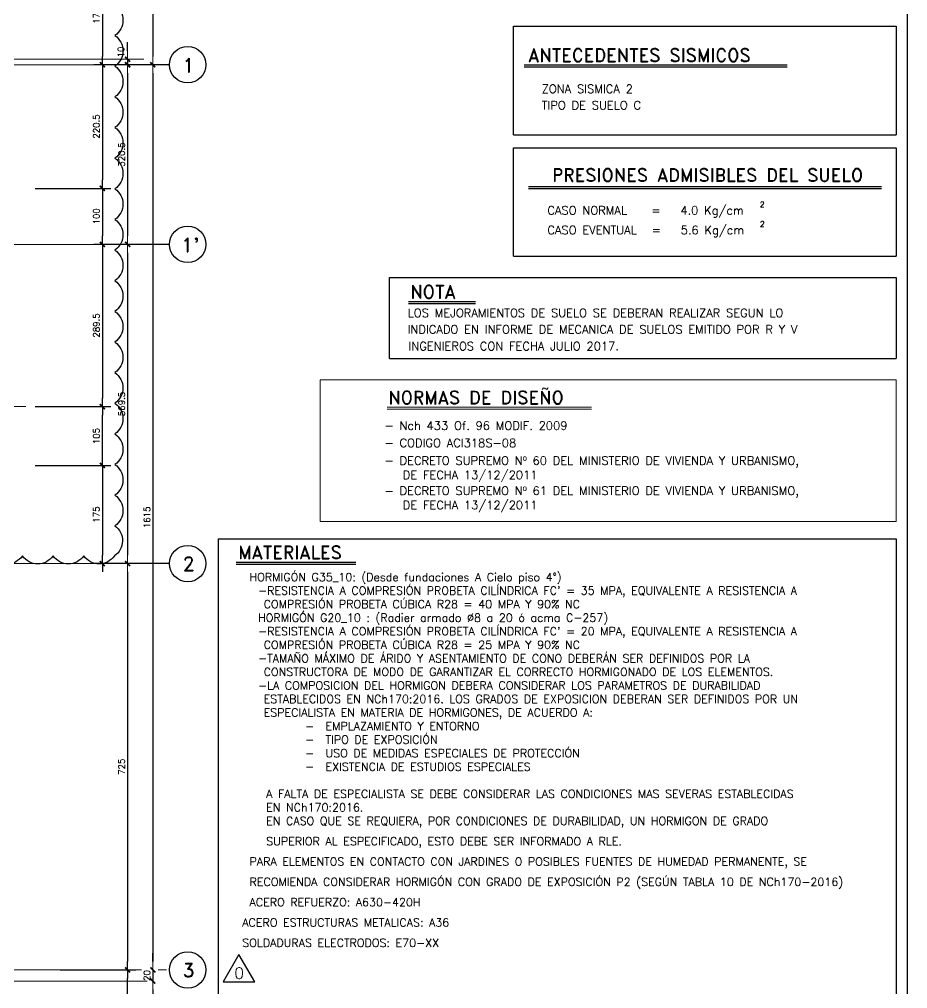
# Model space of a CAD drawing. Extents: x -58 to 5689, y 67 to 4123.
# Drawn here: x 4103 to 5687, y 1030 to 2759 of the extents above; entities that cross this region are included whole.
import ezdxf
from ezdxf.enums import TextEntityAlignment as Align

# ---------------------------------------------------------------- set-up
doc = ezdxf.new("R2010")
doc.units = 0
doc.header["$LTSCALE"] = 30
doc.header["$MEASUREMENT"] = 0
doc.linetypes.add('EJES', pattern=[12.5, 10, -1, 0.5, -1])
doc.layers.get('0').update_dxf_attribs({"linetype": 'CONTINUOUS'})
for name, color, linetype in [('RLA-FORMATO', 7, 'CONTINUOUS'), ('RLE-COTAS1', 2, 'CONTINUOUS'), ('RLE-REVISION 0', 1, 'CONTINUOUS')]:
    doc.layers.add(name, color=color, linetype=linetype)
for name, color, linetype, lineweight in [('RLA-NIVELES', 3, 'CONTINUOUS', 9), ('RLA-TEXTOS-1', 9, 'CONTINUOUS', 9), ('RLE-COTAS', 2, 'CONTINUOUS', 9), ('RLE-EJE', 3, 'CONTINUOUS', 25), ('RLE-EJES', 1, 'EJES', 15)]:
    doc.layers.add(name, color=color, linetype=linetype, lineweight=lineweight)
doc.styles.add('ROMAND', font='romand', dxfattribs={"height": 31.5})
doc.styles.add('ROMANS', font='romans.shx', dxfattribs={"height": 11.25})
doc.dimstyles.new('ING-50', dxfattribs={"dimscale": 50, "dimtxt": 0.27, "dimasz": 0.3, "dimexe": 0, "dimexo": 0, "dimgap": 0.1, "dimtad": 1, "dimdec": 1, "dimzin": 12, "dimdsep": 46, "dimtxsty": 'ROMANS', "dimblk": 'TICK1', "dimblk1": 'TICK1', "dimblk2": 'TICK1', "dimcen": 0.09, "dimclrd": 2, "dimclre": 1, "dimclrt": 3, "dimadec": 0, "dimazin": 0, "dimtfac": 1, "dimtdec": 0, "dimtix": 1, "dimtmove": 2, "dimatfit": 3, "dimldrblk": 'TICK1', "dimfxl": 0, "dimfxlon": 1, "dimtolj": 1, "dimtzin": 0, "dimarcsym": 0})

# ---------------------------------------------------------------- blocks, each defined once
blk = doc.blocks.new('TICK1')
at = {"color": 2}
for points in [[(0, 0), (-1, 0)], [(0, 0), (1, 0)]]:
    blk.add_lwpolyline(points, dxfattribs=at)
at = {"color": 2, "const_width": 0.2}
blk.add_lwpolyline([(-0.3, -0.3), (0.3, 0.3)], dxfattribs=at)
blk = doc.blocks.new('*D54')
at = {"layer": 'RLE-COTAS', "color": 2, "lineweight": -2, "transparency": 16777216}
for p, q in [((4295.5, 2702.9), (4295.5, 2717.9)), ((4295.5, 2687.9), (4295.5, 2677.9)), ((4295.5, 2662.9), (4295.5, 2647.9))]:
    blk.add_line(p, q, dxfattribs=at)
at = {"layer": 'RLE-COTAS', "color": 2, "lineweight": -2, "transparency": 16777216, "xscale": 15, "yscale": 15, "zscale": 15}
for p, rotation in [((4295.5, 2687.9), 270), ((4295.5, 2677.9), 90)]:
    blk.add_blockref('TICK1', p, dxfattribs=dict(at, rotation=rotation))
at = {"layer": 'RLE-COTAS', "color": 3, "transparency": 16777216, "insert": (4277.9, 2690.9), "char_height": 11.25, "width": 22.151, "attachment_point": 1, "rotation": 90, "line_spacing_factor": 0.941778, "style": 'ROMANS'}
blk.add_mtext('\\A1;10', dxfattribs=at)
blk = doc.blocks.new('*D55')
at = {"layer": 'RLE-COTAS', "color": 2, "lineweight": -2, "transparency": 16777216}
blk.add_line((4340.5, 2662.9), (4340.5, 1077.9), dxfattribs=at)
at = {"layer": 'RLE-COTAS', "color": 2, "lineweight": -2, "transparency": 16777216, "xscale": 15, "yscale": 15, "zscale": 15}
for p, rotation in [((4340.5, 2677.9), 90), ((4340.5, 1062.9), 270)]:
    blk.add_blockref('TICK1', p, dxfattribs=dict(at, rotation=rotation))
at = {"layer": 'RLE-COTAS', "color": 3, "transparency": 16777216, "insert": (4329.9, 1870.4), "char_height": 11.25, "width": 44.301, "attachment_point": 5, "rotation": 90, "style": 'ROMANS'}
blk.add_mtext('\\A1;1615', dxfattribs=at)
blk = doc.blocks.new('*D56')
at = {"layer": 'RLE-COTAS', "color": 2, "lineweight": -2, "transparency": 16777216}
for p, q in [((4340.5, 1077.9), (4340.5, 1092.9)), ((4340.5, 1062.9), (4340.5, 1042.9)), ((4340.5, 1027.9), (4340.5, 1012.9))]:
    blk.add_line(p, q, dxfattribs=at)
at = {"layer": 'RLE-COTAS', "color": 2, "lineweight": -2, "transparency": 16777216, "xscale": 15, "yscale": 15, "zscale": 15}
for p, rotation in [((4340.5, 1062.9), 270), ((4340.5, 1042.9), 90)]:
    blk.add_blockref('TICK1', p, dxfattribs=dict(at, rotation=rotation))
at = {"layer": 'RLE-COTAS', "color": 3, "transparency": 16777216, "insert": (4329.9, 1052.9), "char_height": 11.25, "width": 22.151, "attachment_point": 5, "rotation": 90, "style": 'ROMANS'}
blk.add_mtext('\\A1;20', dxfattribs=at)
blk = doc.blocks.new('*D69')
at = {"layer": 'RLE-COTAS', "color": 2, "lineweight": -2, "transparency": 16777216}
blk.add_line((4295.5, 2662.9), (4295.5, 2372.4), dxfattribs=at)
at = {"layer": 'RLE-COTAS', "color": 2, "lineweight": -2, "transparency": 16777216, "xscale": 15, "yscale": 15, "zscale": 15}
for p, rotation in [((4295.5, 2677.9), 90), ((4295.5, 2357.4), 270)]:
    blk.add_blockref('TICK1', p, dxfattribs=dict(at, rotation=rotation))
at = {"layer": 'RLE-COTAS', "color": 3, "transparency": 16777216, "insert": (4284.9, 2517.7), "char_height": 11.25, "width": 49.952, "attachment_point": 5, "rotation": 90, "style": 'ROMANS'}
blk.add_mtext('\\A1;320.5', dxfattribs=at)
blk = doc.blocks.new('*D70')
at = {"layer": 'RLE-COTAS', "color": 2, "lineweight": -2, "transparency": 16777216}
blk.add_line((4295.5, 2342.4), (4295.5, 1802.9), dxfattribs=at)
at = {"layer": 'RLE-COTAS', "color": 2, "lineweight": -2, "transparency": 16777216, "xscale": 15, "yscale": 15, "zscale": 15}
for p, rotation in [((4295.5, 2357.4), 90), ((4295.5, 1787.9), 270)]:
    blk.add_blockref('TICK1', p, dxfattribs=dict(at, rotation=rotation))
at = {"layer": 'RLE-COTAS', "color": 3, "transparency": 16777216, "insert": (4284.9, 2072.7), "char_height": 11.25, "width": 49.952, "attachment_point": 5, "rotation": 90, "style": 'ROMANS'}
blk.add_mtext('\\A1;569.5', dxfattribs=at)
blk = doc.blocks.new('*D71')
at = {"layer": 'RLE-COTAS', "color": 2, "lineweight": -2, "transparency": 16777216}
blk.add_line((4295.5, 1772.9), (4295.5, 1077.9), dxfattribs=at)
at = {"layer": 'RLE-COTAS', "color": 2, "lineweight": -2, "transparency": 16777216, "xscale": 15, "yscale": 15, "zscale": 15}
for p, rotation in [((4295.5, 1787.9), 90), ((4295.5, 1062.9), 270)]:
    blk.add_blockref('TICK1', p, dxfattribs=dict(at, rotation=rotation))
at = {"layer": 'RLE-COTAS', "color": 3, "transparency": 16777216, "insert": (4284.9, 1425.4), "char_height": 11.25, "width": 33.226, "attachment_point": 5, "rotation": 90, "style": 'ROMANS'}
blk.add_mtext('\\A1;725', dxfattribs=at)
blk = doc.blocks.new('*D26')
at = {"layer": 'RLE-COTAS1', "color": 1, "lineweight": -2, "transparency": 16777216}
for p, q in [((4130.5, 2852.9), (4265.5, 2852.9)), ((4370.5, 2677.9), (4235.5, 2677.9))]:
    blk.add_line(p, q, dxfattribs=at)
at = {"layer": 'RLE-COTAS1', "color": 2, "lineweight": -2, "transparency": 16777216}
blk.add_line((4250.5, 2837.9), (4250.5, 2692.9), dxfattribs=at)
at = {"layer": 'RLE-COTAS1', "color": 2, "lineweight": -2, "transparency": 16777216, "xscale": 15, "yscale": 15, "zscale": 15}
for p, rotation in [((4250.5, 2852.9), 90), ((4250.5, 2677.9), 270)]:
    blk.add_blockref('TICK1', p, dxfattribs=dict(at, rotation=rotation))
at = {"layer": 'RLE-COTAS1', "color": 3, "transparency": 16777216, "insert": (4239.9, 2765.4), "char_height": 11.25, "width": 34.61, "attachment_point": 5, "rotation": 90, "style": 'ROMANS'}
blk.add_mtext('\\A1;175', dxfattribs=at)
blk = doc.blocks.new('*D27')
at = {"layer": 'RLE-COTAS1', "color": 1, "lineweight": -2, "transparency": 16777216}
for p, q in [((4370.5, 2677.9), (4235.5, 2677.9)), ((4139.4, 2457.4), (4265.5, 2457.4))]:
    blk.add_line(p, q, dxfattribs=at)
at = {"layer": 'RLE-COTAS1', "color": 2, "lineweight": -2, "transparency": 16777216}
blk.add_line((4250.5, 2662.9), (4250.5, 2472.4), dxfattribs=at)
at = {"layer": 'RLE-COTAS1', "color": 2, "lineweight": -2, "transparency": 16777216, "xscale": 15, "yscale": 15, "zscale": 15}
for p, rotation in [((4250.5, 2677.9), 90), ((4250.5, 2457.4), 270)]:
    blk.add_blockref('TICK1', p, dxfattribs=dict(at, rotation=rotation))
at = {"layer": 'RLE-COTAS1', "color": 3, "transparency": 16777216, "insert": (4239.9, 2567.7), "char_height": 11.25, "width": 52.033, "attachment_point": 5, "rotation": 90, "style": 'ROMANS'}
blk.add_mtext('\\A1;220.5', dxfattribs=at)
blk = doc.blocks.new('*D28')
at = {"layer": 'RLE-COTAS1', "color": 1, "lineweight": -2, "transparency": 16777216}
for p, q in [((4130.5, 2457.4), (4265.5, 2457.4)), ((4370.5, 2357.4), (4235.5, 2357.4))]:
    blk.add_line(p, q, dxfattribs=at)
at = {"layer": 'RLE-COTAS1', "color": 2, "lineweight": -2, "transparency": 16777216}
blk.add_line((4250.5, 2442.4), (4250.5, 2372.4), dxfattribs=at)
at = {"layer": 'RLE-COTAS1', "color": 2, "lineweight": -2, "transparency": 16777216, "xscale": 15, "yscale": 15, "zscale": 15}
for p, rotation in [((4250.5, 2457.4), 90), ((4250.5, 2357.4), 270)]:
    blk.add_blockref('TICK1', p, dxfattribs=dict(at, rotation=rotation))
at = {"layer": 'RLE-COTAS1', "color": 3, "transparency": 16777216, "insert": (4239.9, 2407.4), "char_height": 11.25, "width": 34.61, "attachment_point": 5, "rotation": 90, "style": 'ROMANS'}
blk.add_mtext('\\A1;100', dxfattribs=at)
blk = doc.blocks.new('*D29')
at = {"layer": 'RLE-COTAS1', "color": 1, "lineweight": -2, "transparency": 16777216}
for p, q in [((4370.5, 2357.4), (4235.5, 2357.4)), ((4130.5, 2067.9), (4265.5, 2067.9))]:
    blk.add_line(p, q, dxfattribs=at)
at = {"layer": 'RLE-COTAS1', "color": 2, "lineweight": -2, "transparency": 16777216}
blk.add_line((4250.5, 2342.4), (4250.5, 2082.9), dxfattribs=at)
at = {"layer": 'RLE-COTAS1', "color": 2, "lineweight": -2, "transparency": 16777216, "xscale": 15, "yscale": 15, "zscale": 15}
for p, rotation in [((4250.5, 2357.4), 90), ((4250.5, 2067.9), 270)]:
    blk.add_blockref('TICK1', p, dxfattribs=dict(at, rotation=rotation))
at = {"layer": 'RLE-COTAS1', "color": 3, "transparency": 16777216, "insert": (4239.9, 2212.7), "char_height": 11.25, "width": 52.033, "attachment_point": 5, "rotation": 90, "style": 'ROMANS'}
blk.add_mtext('\\A1;289.5', dxfattribs=at)
blk = doc.blocks.new('*D30')
at = {"layer": 'RLE-COTAS1', "color": 1, "lineweight": -2, "transparency": 16777216}
for p, q in [((4130.5, 2067.9), (4265.5, 2067.9)), ((4130.5, 1962.9), (4265.5, 1962.9))]:
    blk.add_line(p, q, dxfattribs=at)
at = {"layer": 'RLE-COTAS1', "color": 2, "lineweight": -2, "transparency": 16777216}
blk.add_line((4250.5, 1977.9), (4250.5, 2052.9), dxfattribs=at)
at = {"layer": 'RLE-COTAS1', "color": 2, "lineweight": -2, "transparency": 16777216, "xscale": 15, "yscale": 15, "zscale": 15}
for p, rotation in [((4250.5, 2067.9), 90), ((4250.5, 1962.9), 270)]:
    blk.add_blockref('TICK1', p, dxfattribs=dict(at, rotation=rotation))
at = {"layer": 'RLE-COTAS1', "color": 3, "transparency": 16777216, "insert": (4239.9, 2015.4), "char_height": 11.25, "width": 23.074, "attachment_point": 5, "rotation": 90, "style": 'ROMANS'}
blk.add_mtext('\\A1;105', dxfattribs=at)
blk = doc.blocks.new('*D31')
at = {"layer": 'RLE-COTAS1', "color": 1, "lineweight": -2, "transparency": 16777216}
for p, q in [((4130.5, 1962.9), (4265.5, 1962.9)), ((4370.5, 1787.9), (4235.5, 1787.9))]:
    blk.add_line(p, q, dxfattribs=at)
at = {"layer": 'RLE-COTAS1', "color": 2, "lineweight": -2, "transparency": 16777216}
blk.add_line((4250.5, 1947.9), (4250.5, 1802.9), dxfattribs=at)
at = {"layer": 'RLE-COTAS1', "color": 2, "lineweight": -2, "transparency": 16777216, "xscale": 15, "yscale": 15, "zscale": 15}
for p, rotation in [((4250.5, 1962.9), 90), ((4250.5, 1787.9), 270)]:
    blk.add_blockref('TICK1', p, dxfattribs=dict(at, rotation=rotation))
at = {"layer": 'RLE-COTAS1', "color": 3, "transparency": 16777216, "insert": (4239.9, 1875.4), "char_height": 11.25, "width": 34.61, "attachment_point": 5, "rotation": 90, "style": 'ROMANS'}
blk.add_mtext('\\A1;175', dxfattribs=at)
blk = doc.blocks.new('*D37')
at = {"layer": 'RLE-COTAS1', "color": 1, "lineweight": -2, "transparency": 16777216}
for p, q in [((4175.5, 1062.9), (4310.5, 1062.9)), ((4175.5, 942.9), (4310.5, 942.9))]:
    blk.add_line(p, q, dxfattribs=at)
at = {"layer": 'RLE-COTAS1', "color": 2, "lineweight": -2, "transparency": 16777216}
blk.add_line((4295.5, 957.9), (4295.5, 1047.9), dxfattribs=at)
at = {"layer": 'RLE-COTAS1', "color": 2, "lineweight": -2, "transparency": 16777216, "xscale": 15, "yscale": 15, "zscale": 15}
for p, rotation in [((4295.5, 1062.9), 90), ((4295.5, 942.9), 270)]:
    blk.add_blockref('TICK1', p, dxfattribs=dict(at, rotation=rotation))
at = {"layer": 'RLE-COTAS1', "color": 3, "transparency": 16777216, "insert": (4284.9, 1002.9), "char_height": 11.25, "width": 34.61, "attachment_point": 5, "rotation": 90, "style": 'ROMANS'}
blk.add_mtext('\\A1;120', dxfattribs=at)
blk = doc.blocks.new('*D97')
at = {"layer": 'RLE-COTAS', "color": 2, "lineweight": -2, "transparency": 16777216}
blk.add_line((4340.5, 3304.9), (4340.5, 2692.9), dxfattribs=at)
at = {"layer": 'RLE-COTAS', "color": 2, "lineweight": -2, "transparency": 16777216, "xscale": 15, "yscale": 15, "zscale": 15}
for p, rotation in [((4340.5, 3319.9), 90), ((4340.5, 2677.9), 270)]:
    blk.add_blockref('TICK1', p, dxfattribs=dict(at, rotation=rotation))
at = {"layer": 'RLE-COTAS', "color": 3, "transparency": 16777216, "insert": (4329.9, 2998.9), "char_height": 11.25, "width": 33.226, "attachment_point": 5, "rotation": 90, "style": 'ROMANS'}
blk.add_mtext('\\A1;642', dxfattribs=at)
blk = doc.blocks.new('rev-1')
at = {"color": 3}
blk.add_lwpolyline([(-0.1, 31.3), (-28.3, -17.5), (28, -17.5), (-0.1, 31.3)], dxfattribs=at)
at = {"color": 5, "linetype": 'Continuous', "style": 'ROMAND'}
blk.add_attdef('1', text='', height=20, dxfattribs=at).set_placement((0.4, -12), align=Align.CENTER)

msp = doc.modelspace()

# ---------------------------------------------------------------- linework, layer by layer
at = {"color": 6}
for p, q in [((5002.626, 2677.604), (5471.813, 2677.604)), ((5002.626, 2674.271), (5471.813, 2674.271)), ((5010.744, 2460.703), (5640.384, 2460.703)), ((5010.744, 2457.371), (5640.384, 2457.371)), ((4796.394, 2255.362), (4916.293, 2255.362)), ((4796.394, 2252.029), (4916.293, 2252.029)), ((4489.324, 1790.461), (4702.938, 1790.461)), ((4489.324, 1787.128), (4702.938, 1787.128))]:
    msp.add_line(p, q, dxfattribs=at)
at = {"layer": 'RLA-FORMATO', "color": 2, "linetype": 'Continuous'}
for p, q in [((4983.984, 2746.668), (5666.41, 2746.668)), ((4983.984, 2552.949), (4983.984, 2746.668)), ((5666.41, 2746.668), (5666.41, 2552.949)), ((4983.984, 2552.949), (5666.41, 2552.949)), ((4983.984, 2529.866), (5666.41, 2529.866)), ((4983.984, 2336.147), (4983.984, 2529.866)), ((5666.41, 2529.866), (5666.41, 2336.147)), ((4983.984, 2336.147), (5666.41, 2336.147)), ((4762.772, 2298.176), (5666.41, 2298.176)), ((4762.772, 2153.511), (4762.772, 2298.176)), ((5666.41, 2298.176), (5666.41, 2153.511)), ((4762.772, 2153.511), (5666.41, 2153.511)), ((4457.123, 1832.042), (5666.41, 1832.042)), ((4457.123, 1832.042), (4457.123, 799.096)), ((5666.41, 1832.042), (5666.41, 799.096))]:
    msp.add_line(p, q, dxfattribs=at)
at = {"layer": 'RLA-FORMATO', "color": 6, "linetype": 'Continuous'}
msp.add_lwpolyline([(-58.1, 4123.098), (-58.1, 68.098), (5686.9, 68.098), (5686.9, 4123.098)], close=True, dxfattribs=at)
at = {"layer": 'RLA-TEXTOS-1', "color": 2, "linetype": 'Continuous'}
for p, q in [((4639.164, 2115.54), (5666.41, 2115.54)), ((4639.164, 1862.751), (4639.164, 2115.54)), ((5666.41, 2115.54), (5666.41, 1862.751)), ((4639.164, 1862.751), (5666.41, 1862.751))]:
    msp.add_line(p, q, dxfattribs=at)
at = {"layer": 'RLA-TEXTOS-1', "color": 6}
for p, q in [((4758.559, 2066.761), (5122.808, 2066.761)), ((4758.559, 2063.428), (5122.808, 2063.428))]:
    msp.add_line(p, q, dxfattribs=at)
at = {"layer": 'RLE-EJE'}
for centre in [(4402.699, 2677.933), (4402.699, 2357.432), (4402.699, 1787.933), (4402.699, 1062.933)]:
    msp.add_circle(centre, 32.5, dxfattribs=at)
at = {"layer": 'RLE-EJES', "linetype": 'EJES'}
for p, q in [((280.199, 2687.933), (4324.743, 2687.933)), ((280.199, 1042.933), (4350.199, 1042.933))]:
    msp.add_line(p, q, dxfattribs=at)
at = {"layer": 'RLE-EJES', "linetype": 'EJES', "lineweight": 9}
for p, q in [((270.199, 2677.933), (4370.199, 2677.933)), ((4370.199, 2357.432), (3397.843, 2357.432)), ((3439.069, 2067.912), (4187.161, 2067.912)), ((270.199, 1787.933), (4370.199, 1787.933)), ((270.199, 1062.933), (4370.199, 1062.933))]:
    msp.add_line(p, q, dxfattribs=at)
at = {"layer": 'RLE-REVISION 0'}
msp.add_lwpolyline([(4272.961, 2784.627, -0.52056705), (4272.961, 2729.954, -0.52056705), (4272.961, 2675.28, -0.52056705), (4272.961, 2620.607, -0.52056705), (4272.961, 2565.933, -0.52056705), (4272.961, 2511.26, -0.52056705), (4272.961, 2456.586, -0.52056705), (4272.961, 2401.912, -0.52056705), (4272.961, 2347.239, -0.52056705), (4272.961, 2292.565, -0.52056705), (4272.961, 2237.892, -0.52056705), (4272.961, 2183.218, -0.52056705), (4272.961, 2128.545, -0.52056705), (4272.961, 2073.871, -0.52056705), (4272.961, 2019.198, -0.52056705), (4272.961, 1964.524, -0.52056705), (4272.961, 1909.851, -0.52056705), (4272.961, 1855.177, -0.52056705), (4271.928, 1801.536, -0.52056705), (4217.255, 1801.536, -0.52056705), (4162.581, 1801.536, -0.52056705), (4107.908, 1801.536, -0.52056705), (4053.234, 1801.536, -0.52056705)], format="xyb", dxfattribs=at)

# ---------------------------------------------------------------- block references
msp.add_blockref('rev-1', (4494.208, 1059.213), dxfattribs=at).add_auto_attribs({'1': '0'})

# ---------------------------------------------------------------- texts
at = {"layer": 'RLA-FORMATO', "color": 3, "style": 'ROMAND'}
for s, height, p in [('ZONA SISMICA 2', 14.99623, (5034.109, 2627.45)), ('TIPO DE SUELO C', 14.99623, (5034.109, 2598.217)), ('CASO NORMAL', 14.99623, (5044.373, 2410.543)), ('=   4.0 Kg/cm', 14.99623, (5229.813, 2410.543)), ('2', 9.997, (5423.33, 2423.585)), ('CASO EVENTUAL', 14.99623, (5044.373, 2375.545)), ('=   5.6 Kg/cm', 14.99623, (5230.471, 2375.545)), ('2', 9.997, (5423.394, 2388.853)), ('LOS MEJORAMIENTOS DE SUELO SE DEBERAN REALIZAR SEGUN LO ', 14.99623, (4794.99, 2227.652)), ('INDICADO EN INFORME DE MECANICA DE SUELOS EMITIDO POR R Y V ', 14.99623, (4794.99, 2198.182)), ('INGENIEROS CON FECHA JULIO 2017.', 14.99623, (4796.558, 2168.34))]:
    msp.add_text(s, height=height, dxfattribs=at).set_placement(p)
at = {"layer": 'RLA-NIVELES', "color": 6, "style": 'ROMAND'}
for s, height, p in [('ANTECEDENTES SISMICOS', 23.32747, (5009.99, 2683.313)), ('NOTA', 23.3275, (4799.839, 2261.071)), ('MATERIALES', 23.3275, (4492.769, 1796.17))]:
    msp.add_text(s, height=height, dxfattribs=at).set_placement(p)
msp.add_text('PRESIONES ADMISIBLES DEL SUELO ', height=23.32747, dxfattribs=at).set_placement((5338.241, 2481.114), align=Align.MIDDLE)
at = {"layer": 'RLA-TEXTOS-1', "color": 6, "style": 'ROMAND'}
msp.add_text('NORMAS DE DISEÑO', height=23.32745, dxfattribs=at).set_placement((4760.632, 2072.47))
at = {"layer": 'RLA-TEXTOS-1', "color": 3, "style": 'ROMAND'}
for s, p in [('- Nch 433 Of. 96 MODIF. 2009', (4753.634, 2026.498)), ('- CODIGO ACI318S-08', (4753.634, 1995.612)), ('- DECRETO SUPREMO Nº 60 DEL MINISTERIO DE VIVIENDA Y URBANISMO,', (4753.634, 1964.039)), ('DE FECHA 13/12/2011', (4786.334, 1938.644)), ('- DECRETO SUPREMO Nº 61 DEL MINISTERIO DE VIVIENDA Y URBANISMO,', (4753.634, 1910.29)), ('DE FECHA 13/12/2011', (4786.334, 1884.896))]:
    msp.add_text(s, height=14.99622, dxfattribs=at).set_placement(p)
at = {"layer": 'RLA-TEXTOS-1', "color": 3, "insert": (4470.252, 1771.067), "char_height": 14.5, "width": 1196.15837, "attachment_point": 1, "style": 'ROMAND'}
msp.add_mtext("\\pxl2.95,a0.83333;HORMIGÓN G35_10: (Desde fundaciones A Cielo piso 4°)\\P\\pi-1,l5;-RESISTENCIA A COMPRESIÓN PROBETA CILÍNDRICA FC' = 35 MPA, EQUIVALENTE A RESISTENCIA A \\P COMPRESIÓN PROBETA CÚBICA R28 = 40 MPA Y 90% NC \\PHORMIGÓN G20_10 : (Radier armado %%C8 a 20 ó acma C-257)\\P-RESISTENCIA A COMPRESIÓN PROBETA CILÍNDRICA FC' = 20 MPA, EQUIVALENTE A RESISTENCIA A   \\P COMPRESIÓN PROBETA CÚBICA R28 = 25 MPA Y 90% NC\\P\\pt6;-TAMAÑO MÁXIMO DE ÁRIDO Y ASENTAMIENTO DE CONO DEBERÁN SER DEFINIDOS POR LA \\P CONSTRUCTORA DE MODO DE GARANTIZAR EL CORRECTO HORMIGONADO DE LOS ELEMENTOS.\\P\\ptz;-LA COMPOSICION DEL HORMIGON DEBERA CONSIDERAR LOS PARAMETROS DE DURABILIDAD \\P ESTABLECIDOS EN NCh170:2016. LOS GRADOS DE EXPOSICION DEBERAN SER DEFINIDOS POR UN \\P ESPECIALISTA EN MATERIA DE HORMIGONES, DE ACUERDO A:\\P\\pi0,l2.95;          -  EMPLAZAMIENTO Y ENTORNO\\P          -  TIPO DE EXPOSICIÓN\\P          -  USO DE MEDIDAS ESPECIALES DE PROTECCIÓN\\P          -  EXISTENCIA DE ESTUDIOS ESPECIALES \\P\\pl0,a0.25;\\P\\pl5,a0.83333;A FALTA DE ESPECIALISTA SE DEBE CONSIDERAR LAS CONDICIONES MAS SEVERAS ESTABLECIDAS \\PEN NCh170:2016.\\P\\psm1.5;EN CASO QUE SE REQUIERA, POR CONDICIONES DE DURABILIDAD, UN HORMIGON DE GRADO \\PSUPERIOR AL ESPECIFICADO, ESTO DEBE SER INFORMADO A RLE.\\P\\pl2.95,s*;PARA ELEMENTOS EN CONTACTO CON JARDINES O POSIBLES FUENTES DE HUMEDAD PERMANENTE, SE RECOMIENDA CONSIDERAR HORMIGÓN CON GRADO DE EXPOSICIÓN P2 (SEGÚN TABLA 10 DE NCh170-2016)\\PACERO REFUERZO: A630-420H  \\P\\pl0,a0.25,sm1.5;   ACERO ESTRUCTURAS METALICAS: A36\\P\\ps*;   SOLDADURAS ELECTRODOS: E70-XX", dxfattribs=at)
at = {"layer": 'RLE-EJE', "color": 5, "lineweight": 9, "char_height": 25, "width": 1, "attachment_point": 1, "style": 'ROMAND'}
for s, insert in [('1', (4393.645, 2689.697)), ("1'", (4390.928, 2369.183)), ('2', (4393.645, 1799.697)), ('3', (4393.645, 1074.697))]:
    msp.add_mtext(s, dxfattribs=dict(at, insert=insert))

# ---------------------------------------------------------------- dimensions: what is measured, and where the dimension line sits
at = {"layer": 'RLE-COTAS'}
for base, p1, p2, picture, middle in [((4340.528, 2677.928), (4345.528, 3319.928), (4345.528, 2677.928), '*D97', (4329.903, 2998.928)), ((4295.528, 2357.432), (4300.528, 2677.933), (4300.528, 2357.432), '*D69', (4284.903, 2517.683)), ((4340.528, 1062.933), (4345.528, 2677.933), (4345.528, 1062.933), '*D55', (4329.903, 1870.433)), ((4295.528, 1787.933), (4300.528, 2357.432), (4300.528, 1787.933), '*D70', (4284.903, 2072.683)), ((4295.528, 1062.933), (4300.528, 1787.933), (4300.528, 1062.933), '*D71', (4284.903, 1425.433)), ((4340.528, 1042.933), (4345.528, 1062.933), (4345.528, 1042.933), '*D56', (4329.903, 1052.933))]:
    dim = msp.add_linear_dim(base=base, p1=p1, p2=p2, angle=90, dimstyle='ING-50', override={"dimexe": 0, "dimexo": 0, "dimdec": 1, "dimfxl": 0, "dimfxlon": 1}, dxfattribs=at)
    dim.commit()
    dim.dimension.update_dxf_attribs({"geometry": picture, "text_midpoint": middle})
dim = msp.add_linear_dim(base=(4295.528, 2677.933), p1=(4300.528, 2687.933), p2=(4300.528, 2677.933), angle=90, dimstyle='ING-50', override={"dimexe": 0, "dimexo": 0, "dimdec": 1, "dimfxl": 0, "dimfxlon": 1}, dxfattribs=at)
dim.commit()
dim.dimension.update_dxf_attribs({"geometry": '*D54', "text_midpoint": (4285.449, 2701.952), "dimtype": 160, "text_rotation": 90})
at = {"layer": 'RLE-COTAS1'}
for base, p1, p2, picture, middle in [((4250.528, 2677.933), (3825.528, 2852.933), (4375.528, 2677.933), '*D26', (4239.903, 2765.433)), ((4250.528, 2457.433), (4375.528, 2677.933), (4139.373, 2457.433), '*D27', (4239.903, 2567.683)), ((4250.528, 2357.432), (3825.528, 2457.433), (4375.528, 2357.432), '*D28', (4239.903, 2407.433)), ((4250.528, 2067.912), (4375.528, 2357.432), (3825.528, 2067.912), '*D29', (4239.903, 2212.672)), ((4250.528, 2067.912), (3825.528, 1962.917), (3825.528, 2067.912), '*D30', (4239.903, 2015.414)), ((4250.528, 1787.933), (3825.528, 1962.917), (4375.528, 1787.933), '*D31', (4239.903, 1875.425)), ((4295.528, 1062.933), (4170.528, 942.933), (4170.528, 1062.933), '*D37', (4284.903, 1002.933))]:
    dim = msp.add_linear_dim(base=base, p1=p1, p2=p2, angle=90, dimstyle='ING-50', override={"dimexe": 0.3, "dimexo": 0, "dimdec": 1, "dimfxl": 2.4, "dimfxlon": 1}, dxfattribs=at)
    dim.commit()
    dim.dimension.update_dxf_attribs({"geometry": picture, "text_midpoint": middle})

doc.saveas('drawing.dxf')
